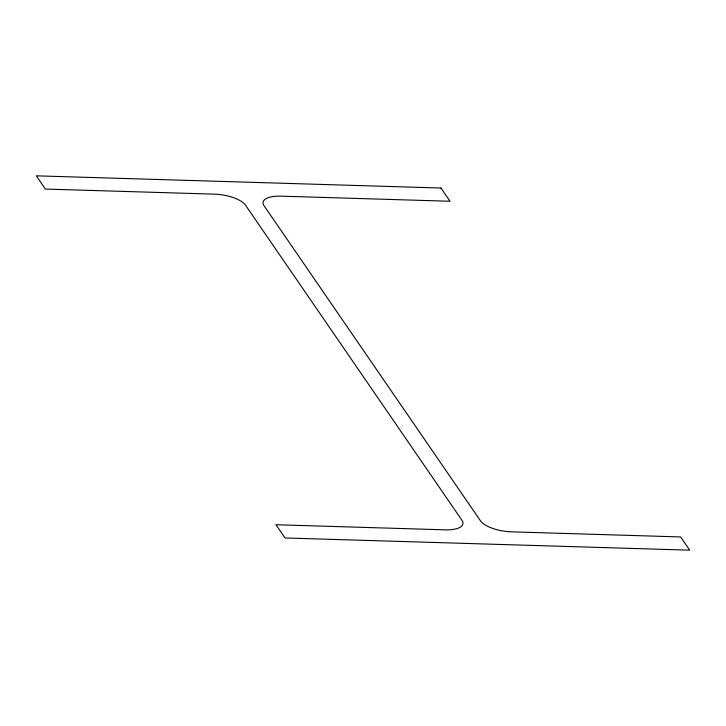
<?xml version="1.0" encoding="UTF-8"?>
<svg xmlns="http://www.w3.org/2000/svg" width="726" height="726" viewBox="0 0 726 726"><rect width="100%" height="100%" fill="white"/><g stroke="black" fill="none" stroke-linecap="round" stroke-linejoin="round"><path stroke-width="1.09" d="M440.963 188.034L36.3 175.828L45.384 189.059L214.542 194.16A25.229 9.538 9.6 0 1 245.506 205.149L461.963 520.288A25.229 9.538 9.6 0 1 445.111 529.844L275.953 524.735L285.037 537.966L689.7 550.172L680.616 536.941L511.458 531.84A25.229 9.538 9.6 0 1 480.494 520.851L264.037 205.712A25.229 9.538 9.6 0 1 280.889 196.156L450.047 201.265L440.963 188.034"/></g></svg>
